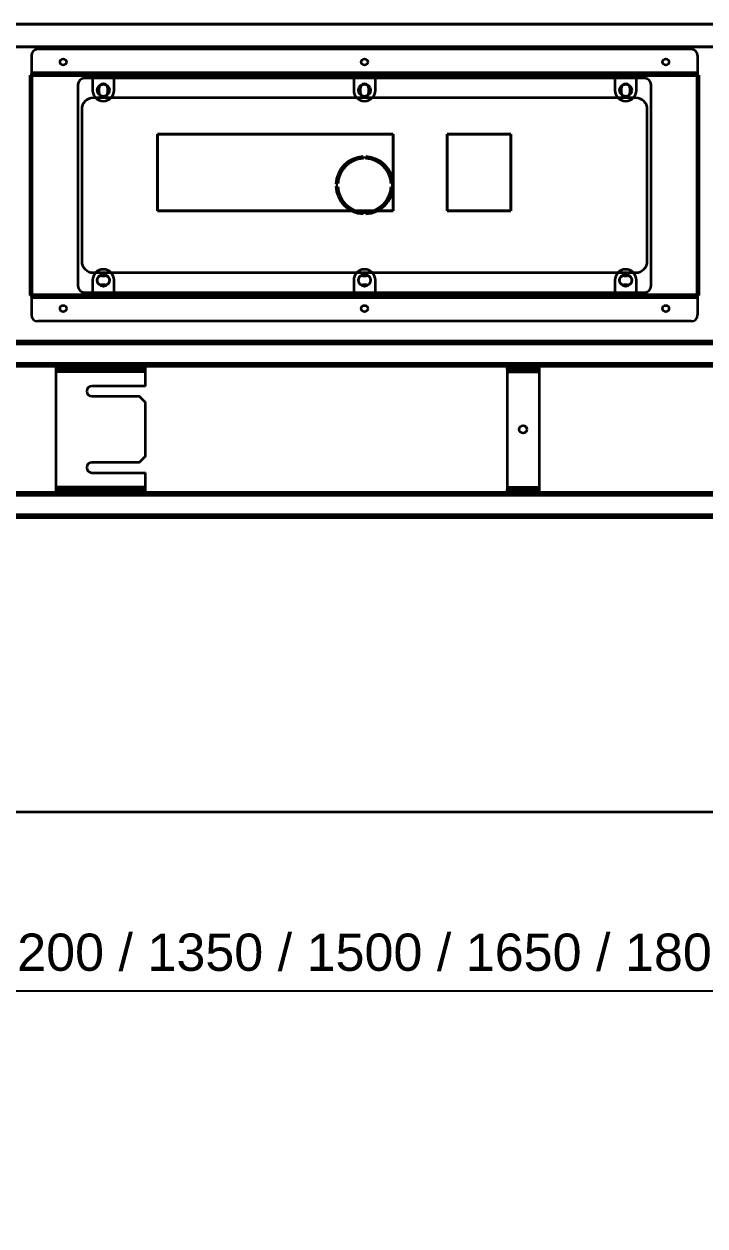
# Model space of a CAD drawing. Header units: millimetres. Extents: x -431 to 3717, y -325 to 2729.
# Drawn here: x 483 to 1017, y -325 to 618 of the extents above; entities that cross this region are included whole.
import ezdxf

# ---------------------------------------------------------------- set-up
doc = ezdxf.new("R2010")
doc.units = ezdxf.units.MM
doc.styles.get("Standard").update_dxf_attribs({"font": 'arial.ttf'})
doc.dimstyles.new('CGJ', dxfattribs={"dimscale": 13, "dimtxt": 2.25, "dimasz": 2.25, "dimexe": 1, "dimexo": 1.25, "dimgap": 1.15, "dimtad": 1, "dimtoh": 1, "dimdec": 1, "dimdsep": 46, "dimtxsty": 'Standard', "dimcen": 0, "dimclrd": 2, "dimclre": 2, "dimclrt": 2, "dimadec": 0, "dimazin": 0, "dimtfac": 1, "dimtdec": 1, "dimtmove": 0, "dimatfit": 0, "dimfxl": 1, "dimtolj": 1, "dimtzin": 0, "dimlwe": -1, "dimarcsym": 2})

# ---------------------------------------------------------------- blocks, each defined once
blk = doc.blocks.new('Drawing View2')
at = {"color": 7, "linetype": 'Continuous', "lineweight": 35}
for p, q in [((1208.6, 280), (-191.4, 280)), ((-191.4, 280), (1208.6, 280)), ((1233.6, 262), (-216.4, 262)), ((1233.6, 262), (-216.4, 262)), ((-191.4, 262), (1208.6, 262)), ((1208.6, 262), (-191.4, 262)), ((247.1, 255.2), (247.1, 241.8)), ((247.1, 255.2), (247.1, 241.8)), ((765.1, 260.2), (252.1, 260.2)), ((765.1, 260.2), (252.1, 260.2)), ((770.1, 255.2), (770.1, 241.8)), ((770.1, 255.2), (770.1, 241.8)), ((246.1, 240), (246.9, 240)), ((246.1, 240), (246.1, 67)), ((246.1, 67), (246.1, 240)), ((246.1, 240), (246.9, 240)), ((246.9, 67), (246.9, 240)), ((246.9, 240), (246.9, 67)), ((247.1, 241.8), (247.1, 241)), ((770.1, 241.8), (247.1, 241.8)), ((247.1, 241.8), (247.1, 240.2)), ((770.1, 241.8), (247.1, 241.8)), ((247.1, 241), (247.1, 240.2)), ((247.1, 240.2), (247.1, 241)), ((770.1, 241), (247.1, 241)), ((247.7, 241), (247.1, 241)), ((247.7, 240.2), (247.1, 240.2)), ((770.1, 240.2), (247.1, 240.2)), ((247.7, 240.2), (247.7, 241)), ((247.7, 239.4), (247.7, 241)), ((769.5, 241), (247.7, 241)), ((247.7, 239.4), (247.7, 240.2)), ((769.5, 240.2), (247.7, 240.2)), ((247.7, 67.6), (247.7, 239.4)), ((769.5, 239.4), (247.7, 239.4)), ((247.7, 67.6), (247.7, 239.4)), ((769.5, 239.4), (247.7, 239.4)), ((728.6, 237.5), (288.6, 237.5)), ((728.6, 237.5), (288.6, 237.5)), ((294.6, 241), (312.6, 241)), ((295.1, 241), (294.6, 241)), ((294.6, 241), (294.6, 240.2)), ((294.6, 241), (294.6, 240.2)), ((294.6, 240.2), (312.6, 240.2)), ((295.1, 240.2), (294.6, 240.2)), ((295.1, 241), (297.6, 241)), ((295.1, 240.2), (295.1, 241)), ((295.1, 241), (295.1, 239.4)), ((295.1, 240.2), (295.1, 239.4)), ((295.1, 240.2), (297.6, 240.2)), ((295.1, 239.4), (297.6, 239.4)), ((297.6, 239.4), (295.1, 239.4)), ((295.1, 239.4), (295.1, 228)), ((295.1, 239.4), (295.1, 228)), ((299.6, 241), (297.6, 241)), ((297.6, 241), (297.6, 240.2)), ((297.6, 239.4), (297.6, 241)), ((299.6, 240.2), (297.6, 240.2)), ((297.6, 239.4), (297.6, 240.2)), ((299.6, 239.4), (297.6, 239.4)), ((299.6, 239.4), (297.6, 239.4)), ((299.6, 241), (302.6, 241)), ((299.6, 241), (299.6, 240.2)), ((299.6, 241), (299.6, 239.4)), ((299.6, 240.2), (299.6, 239.4)), ((299.6, 240.2), (302.6, 240.2)), ((299.6, 239.4), (302.6, 239.4)), ((302.6, 239.4), (299.6, 239.4)), ((304.6, 241), (302.6, 241)), ((302.6, 241), (302.6, 240.2)), ((302.6, 239.4), (302.6, 241)), ((304.6, 240.2), (302.6, 240.2)), ((302.6, 239.4), (302.6, 240.2)), ((304.6, 239.4), (302.6, 239.4)), ((304.6, 239.4), (302.6, 239.4)), ((304.6, 241), (307.6, 241)), ((304.6, 241), (304.6, 240.2)), ((304.6, 241), (304.6, 239.4)), ((304.6, 240.2), (304.6, 239.4)), ((304.6, 240.2), (307.6, 240.2)), ((304.6, 239.4), (307.6, 239.4)), ((307.6, 239.4), (304.6, 239.4)), ((309.6, 241), (307.6, 241)), ((307.6, 241), (307.6, 240.2)), ((307.6, 239.4), (307.6, 241)), ((309.6, 240.2), (307.6, 240.2)), ((307.6, 239.4), (307.6, 240.2)), ((309.6, 239.4), (307.6, 239.4)), ((309.6, 239.4), (307.6, 239.4)), ((309.6, 241), (312.1, 241)), ((309.6, 241), (309.6, 240.2)), ((309.6, 241), (309.6, 239.4)), ((309.6, 240.2), (309.6, 239.4)), ((309.6, 240.2), (312.1, 240.2)), ((309.6, 239.4), (312.1, 239.4)), ((312.1, 239.4), (309.6, 239.4)), ((312.6, 241), (312.1, 241)), ((312.1, 240.2), (312.1, 241)), ((312.1, 239.4), (312.1, 241)), ((312.6, 240.2), (312.1, 240.2)), ((312.1, 239.4), (312.1, 240.2)), ((312.1, 228), (312.1, 239.4)), ((312.1, 228), (312.1, 239.4)), ((312.6, 241), (312.6, 240.2)), ((312.6, 241), (312.6, 240.2)), ((389.63, 240.2), (389.63, 241)), ((389.63, 240.2), (389.63, 241)), ((407.6, 241), (389.63, 241)), ((389.63, 241), (390.63, 241)), ((390.63, 241), (389.63, 241)), ((389.63, 241), (407.6, 241)), ((407.6, 240.2), (389.63, 240.2)), ((389.63, 240.2), (390.63, 240.2)), ((389.63, 240.2), (407.6, 240.2)), ((390.63, 240.2), (389.63, 240.2)), ((390.63, 240.2), (390.63, 241)), ((390.63, 240.2), (390.63, 241)), ((390.63, 241), (407.6, 241)), ((407.6, 241), (390.63, 241)), ((390.63, 240.2), (407.6, 240.2)), ((407.6, 240.2), (390.63, 240.2)), ((407.6, 240.2), (407.6, 241)), ((407.6, 240.2), (407.6, 241)), ((407.6, 240.2), (407.6, 241)), ((407.6, 240.2), (407.6, 241)), ((409.6, 240.2), (409.6, 241)), ((409.6, 240.2), (409.6, 241)), ((409.6, 240.2), (409.6, 241)), ((409.6, 240.2), (409.6, 241)), ((409.6, 241), (427.57, 241)), ((426.57, 241), (409.6, 241)), ((427.57, 241), (409.6, 241)), ((409.6, 241), (426.57, 241)), ((409.6, 240.2), (427.57, 240.2)), ((426.57, 240.2), (409.6, 240.2)), ((427.57, 240.2), (409.6, 240.2)), ((409.6, 240.2), (426.57, 240.2)), ((426.57, 240.2), (426.57, 241)), ((426.57, 240.2), (426.57, 241)), ((427.57, 241), (426.57, 241)), ((426.57, 241), (427.57, 241)), ((427.57, 240.2), (426.57, 240.2)), ((426.57, 240.2), (427.57, 240.2)), ((427.57, 240.2), (427.57, 241)), ((427.57, 240.2), (427.57, 241)), ((499.6, 241), (517.6, 241)), ((500.1, 241), (499.6, 241)), ((499.6, 241), (499.6, 240.2)), ((499.6, 241), (499.6, 240.2)), ((500.1, 240.2), (499.6, 240.2)), ((499.6, 240.2), (517.6, 240.2)), ((500.1, 241), (502.6, 241)), ((500.1, 240.2), (500.1, 241)), ((500.1, 241), (500.1, 239.4)), ((500.1, 240.2), (500.1, 239.4)), ((500.1, 240.2), (502.6, 240.2)), ((500.1, 239.4), (502.6, 239.4)), ((502.6, 239.4), (500.1, 239.4)), ((500.1, 239.4), (500.1, 228)), ((500.1, 239.4), (500.1, 228)), ((504.6, 241), (502.6, 241)), ((502.6, 241), (502.6, 240.2)), ((502.6, 239.4), (502.6, 241)), ((504.6, 240.2), (502.6, 240.2)), ((502.6, 239.4), (502.6, 240.2)), ((504.6, 239.4), (502.6, 239.4)), ((504.6, 239.4), (502.6, 239.4)), ((504.6, 241), (507.6, 241)), ((504.6, 241), (504.6, 240.2)), ((504.6, 241), (504.6, 239.4)), ((504.6, 240.2), (507.6, 240.2)), ((504.6, 240.2), (504.6, 239.4)), ((507.6, 239.4), (504.6, 239.4)), ((504.6, 239.4), (507.6, 239.4)), ((509.6, 241), (507.6, 241)), ((507.6, 241), (507.6, 240.2)), ((507.6, 239.4), (507.6, 241)), ((509.6, 240.2), (507.6, 240.2)), ((507.6, 239.4), (507.6, 240.2)), ((509.6, 239.4), (507.6, 239.4)), ((509.6, 239.4), (507.6, 239.4)), ((509.6, 241), (512.6, 241)), ((509.6, 241), (509.6, 240.2)), ((509.6, 241), (509.6, 239.4)), ((509.6, 240.2), (509.6, 239.4)), ((509.6, 240.2), (512.6, 240.2)), ((509.6, 239.4), (512.6, 239.4)), ((512.6, 239.4), (509.6, 239.4)), ((514.6, 241), (512.6, 241)), ((512.6, 241), (512.6, 240.2)), ((512.6, 239.4), (512.6, 241)), ((514.6, 240.2), (512.6, 240.2)), ((512.6, 239.4), (512.6, 240.2)), ((514.6, 239.4), (512.6, 239.4)), ((514.6, 239.4), (512.6, 239.4)), ((514.6, 241), (517.1, 241)), ((514.6, 241), (514.6, 240.2)), ((514.6, 241), (514.6, 239.4)), ((514.6, 240.2), (514.6, 239.4)), ((514.6, 240.2), (517.1, 240.2)), ((514.6, 239.4), (517.1, 239.4)), ((517.1, 239.4), (514.6, 239.4)), ((517.6, 241), (517.1, 241)), ((517.1, 240.2), (517.1, 241)), ((517.1, 239.4), (517.1, 241)), ((517.6, 240.2), (517.1, 240.2)), ((517.1, 239.4), (517.1, 240.2)), ((517.1, 228), (517.1, 239.4)), ((517.1, 228), (517.1, 239.4)), ((517.6, 241), (517.6, 240.2)), ((517.6, 241), (517.6, 240.2)), ((607.6, 241), (589.63, 241)), ((589.63, 240.2), (589.63, 241)), ((589.63, 241), (590.63, 241)), ((589.63, 240.2), (589.63, 241)), ((589.63, 241), (607.6, 241)), ((590.63, 241), (589.63, 241)), ((590.63, 240.2), (589.63, 240.2)), ((589.63, 240.2), (607.6, 240.2)), ((607.6, 240.2), (589.63, 240.2)), ((589.63, 240.2), (590.63, 240.2)), ((590.63, 240.2), (590.63, 241)), ((590.63, 241), (607.6, 241)), ((590.63, 240.2), (590.63, 241)), ((607.6, 241), (590.63, 241)), ((607.6, 240.2), (590.63, 240.2)), ((590.63, 240.2), (607.6, 240.2)), ((607.6, 240.2), (607.6, 241)), ((607.6, 240.2), (607.6, 241)), ((607.6, 240.2), (607.6, 241)), ((607.6, 240.2), (607.6, 241)), ((609.6, 240.2), (609.6, 241)), ((609.6, 241), (627.57, 241)), ((609.6, 240.2), (609.6, 241)), ((626.57, 241), (609.6, 241)), ((627.57, 241), (609.6, 241)), ((609.6, 240.2), (609.6, 241)), ((609.6, 241), (626.57, 241)), ((609.6, 240.2), (609.6, 241)), ((627.57, 240.2), (609.6, 240.2)), ((609.6, 240.2), (626.57, 240.2)), ((609.6, 240.2), (627.57, 240.2)), ((626.57, 240.2), (609.6, 240.2)), ((626.57, 240.2), (626.57, 241)), ((627.57, 241), (626.57, 241)), ((626.57, 240.2), (626.57, 241)), ((626.57, 241), (627.57, 241)), ((626.57, 240.2), (627.57, 240.2)), ((627.57, 240.2), (626.57, 240.2)), ((627.57, 240.2), (627.57, 241)), ((627.57, 240.2), (627.57, 241)), ((704.6, 241), (722.6, 241)), ((705.1, 241), (704.6, 241)), ((704.6, 241), (704.6, 240.2)), ((704.6, 241), (704.6, 240.2)), ((704.6, 240.2), (722.6, 240.2)), ((705.1, 240.2), (704.6, 240.2)), ((705.1, 241), (707.6, 241)), ((705.1, 240.2), (705.1, 241)), ((705.1, 241), (705.1, 239.4)), ((705.1, 240.2), (705.1, 239.4)), ((705.1, 240.2), (707.6, 240.2)), ((705.1, 239.4), (707.6, 239.4)), ((705.1, 239.4), (705.1, 228)), ((705.1, 239.4), (705.1, 228)), ((707.6, 239.4), (705.1, 239.4)), ((709.6, 241), (707.6, 241)), ((707.6, 241), (707.6, 240.2)), ((707.6, 239.4), (707.6, 241)), ((709.6, 240.2), (707.6, 240.2)), ((707.6, 239.4), (707.6, 240.2)), ((709.6, 239.4), (707.6, 239.4)), ((709.6, 239.4), (707.6, 239.4)), ((709.6, 241), (712.6, 241)), ((709.6, 241), (709.6, 240.2)), ((709.6, 241), (709.6, 239.4)), ((709.6, 240.2), (709.6, 239.4)), ((709.6, 240.2), (712.6, 240.2)), ((709.6, 239.4), (712.6, 239.4)), ((712.6, 239.4), (709.6, 239.4)), ((714.6, 241), (712.6, 241)), ((712.6, 241), (712.6, 240.2)), ((712.6, 239.4), (712.6, 241)), ((714.6, 240.2), (712.6, 240.2)), ((712.6, 239.4), (712.6, 240.2)), ((714.6, 239.4), (712.6, 239.4)), ((714.6, 239.4), (712.6, 239.4)), ((714.6, 241), (717.6, 241)), ((714.6, 241), (714.6, 240.2)), ((714.6, 241), (714.6, 239.4)), ((714.6, 240.2), (714.6, 239.4)), ((714.6, 240.2), (717.6, 240.2)), ((714.6, 239.4), (717.6, 239.4)), ((717.6, 239.4), (714.6, 239.4)), ((717.6, 239.4), (717.6, 241)), ((719.6, 241), (717.6, 241)), ((717.6, 241), (717.6, 240.2)), ((719.6, 240.2), (717.6, 240.2)), ((717.6, 239.4), (717.6, 240.2)), ((719.6, 239.4), (717.6, 239.4)), ((719.6, 239.4), (717.6, 239.4)), ((719.6, 241), (722.1, 241)), ((719.6, 241), (719.6, 240.2)), ((719.6, 241), (719.6, 239.4)), ((719.6, 240.2), (719.6, 239.4)), ((719.6, 240.2), (722.1, 240.2)), ((719.6, 239.4), (722.1, 239.4)), ((722.1, 239.4), (719.6, 239.4)), ((722.6, 241), (722.1, 241)), ((722.1, 240.2), (722.1, 241)), ((722.1, 239.4), (722.1, 241)), ((722.6, 240.2), (722.1, 240.2)), ((722.1, 239.4), (722.1, 240.2)), ((722.1, 228), (722.1, 239.4)), ((722.1, 228), (722.1, 239.4)), ((722.6, 241), (722.6, 240.2)), ((722.6, 241), (722.6, 240.2)), ((769.5, 241), (769.5, 240.2)), ((769.5, 241), (769.5, 239.4)), ((770.1, 241), (769.5, 241)), ((769.5, 240.2), (769.5, 239.4)), ((770.1, 240.2), (769.5, 240.2)), ((769.5, 239.4), (769.5, 67.6)), ((769.5, 239.4), (769.5, 67.6)), ((770.1, 241.8), (770.1, 240.2)), ((770.1, 241.8), (770.1, 241)), ((770.1, 241), (770.1, 240.2)), ((770.1, 240.2), (770.1, 241)), ((770.3, 240), (770.3, 67)), ((770.3, 67), (770.3, 240)), ((771.1, 240), (770.3, 240)), ((771.1, 240), (770.3, 240)), ((771.1, 240), (771.1, 67)), ((771.1, 67), (771.1, 240)), ((283.6, 232.5), (283.6, 74.5)), ((283.6, 232.5), (283.6, 74.5)), ((300.1, 226.5), (300.1, 229.5)), ((300.1, 229.5), (300.1, 226.5)), ((307.1, 229.5), (307.1, 226.5)), ((307.1, 226.5), (307.1, 229.5)), ((505.1, 226.5), (505.1, 229.5)), ((505.1, 229.5), (505.1, 226.5)), ((512.1, 229.5), (512.1, 226.5)), ((512.1, 226.5), (512.1, 229.5)), ((710.1, 226.5), (710.1, 229.5)), ((710.1, 229.5), (710.1, 226.5)), ((717.1, 229.5), (717.1, 226.5)), ((717.1, 226.5), (717.1, 229.5)), ((733.6, 74.5), (733.6, 232.5)), ((733.6, 74.5), (733.6, 232.5)), ((721.6, 222), (295.6, 222)), ((721.6, 222), (295.6, 222)), ((286.6, 213), (286.6, 94)), ((286.6, 213), (286.6, 94)), ((730.6, 94), (730.6, 213)), ((730.6, 94), (730.6, 213)), ((346.06, 193.5), (531.06, 193.5)), ((531.06, 193.5), (346.06, 193.5)), ((346.06, 133.5), (346.06, 193.5)), ((346.06, 193.5), (346.06, 133.5)), ((531.06, 193.5), (531.06, 133.5)), ((531.06, 133.5), (531.06, 193.5)), ((573.56, 193.5), (623.56, 193.5)), ((623.56, 193.5), (573.56, 193.5)), ((573.56, 133.5), (573.56, 193.5)), ((573.56, 193.5), (573.56, 133.5)), ((623.56, 193.5), (623.56, 133.5)), ((623.56, 133.5), (623.56, 193.5)), ((246.1, 154.5), (246.1, 178.48)), ((246.1, 178.48), (246.1, 176.98)), ((246.1, 178.48), (246.1, 154.5)), ((246.1, 176.98), (246.1, 178.48)), ((246.1, 178.48), (246.9, 178.48)), ((246.1, 178.48), (246.9, 178.48)), ((246.1, 176.98), (246.1, 154.5)), ((246.1, 154.5), (246.1, 176.98)), ((246.1, 176.98), (246.9, 176.98)), ((246.1, 176.98), (246.9, 176.98)), ((246.9, 176.98), (246.9, 178.48)), ((246.9, 178.48), (246.9, 154.5)), ((246.9, 154.5), (246.9, 178.48)), ((246.9, 178.48), (246.9, 176.98)), ((246.9, 154.5), (246.9, 176.98)), ((246.9, 176.98), (246.9, 154.5)), ((507.6, 175.98), (507.6, 174.48)), ((507.6, 174.48), (507.6, 175.98)), ((509.6, 174.48), (509.6, 175.98)), ((509.6, 175.98), (509.6, 174.48)), ((770.3, 154.5), (770.3, 178.48)), ((770.3, 178.48), (770.3, 176.98)), ((770.3, 176.98), (770.3, 178.48)), ((770.3, 178.48), (770.3, 154.5)), ((770.3, 178.48), (771.1, 178.48)), ((770.3, 178.48), (771.1, 178.48)), ((770.3, 176.98), (770.3, 154.5)), ((770.3, 154.5), (770.3, 176.98)), ((770.3, 176.98), (771.1, 176.98)), ((770.3, 176.98), (771.1, 176.98)), ((771.1, 178.48), (771.1, 154.5)), ((771.1, 178.48), (771.1, 176.98)), ((771.1, 154.5), (771.1, 178.48)), ((771.1, 176.98), (771.1, 178.48)), ((771.1, 176.98), (771.1, 154.5)), ((771.1, 154.5), (771.1, 176.98)), ((246.1, 154.5), (246.9, 154.5)), ((246.1, 154.5), (246.9, 154.5)), ((246.1, 154.5), (246.9, 154.5)), ((246.1, 154.5), (246.9, 154.5)), ((246.1, 152.5), (246.1, 128.52)), ((246.1, 130.02), (246.1, 152.5)), ((246.1, 128.52), (246.1, 152.5)), ((246.1, 152.5), (246.1, 130.02)), ((246.1, 152.5), (246.9, 152.5)), ((246.1, 152.5), (246.9, 152.5)), ((246.1, 152.5), (246.9, 152.5)), ((246.1, 152.5), (246.9, 152.5)), ((246.9, 128.52), (246.9, 152.5)), ((246.9, 152.5), (246.9, 130.02)), ((246.9, 152.5), (246.9, 128.52)), ((246.9, 130.02), (246.9, 152.5)), ((487.62, 154.5), (486.12, 154.5)), ((486.12, 154.5), (487.62, 154.5)), ((486.12, 152.5), (487.62, 152.5)), ((487.62, 152.5), (486.12, 152.5)), ((531.08, 154.5), (529.58, 154.5)), ((529.58, 154.5), (531.08, 154.5)), ((529.58, 152.5), (531.08, 152.5)), ((531.08, 152.5), (529.58, 152.5)), ((770.3, 154.5), (771.1, 154.5)), ((770.3, 154.5), (771.1, 154.5)), ((770.3, 154.5), (771.1, 154.5)), ((770.3, 154.5), (771.1, 154.5)), ((770.3, 152.5), (770.3, 128.52)), ((770.3, 130.02), (770.3, 152.5)), ((770.3, 128.52), (770.3, 152.5)), ((770.3, 152.5), (770.3, 130.02)), ((770.3, 152.5), (771.1, 152.5)), ((770.3, 152.5), (771.1, 152.5)), ((770.3, 152.5), (771.1, 152.5)), ((770.3, 152.5), (771.1, 152.5)), ((771.1, 152.5), (771.1, 130.02)), ((771.1, 130.02), (771.1, 152.5)), ((771.1, 152.5), (771.1, 128.52)), ((771.1, 128.52), (771.1, 152.5)), ((531.06, 133.5), (346.06, 133.5)), ((346.06, 133.5), (531.06, 133.5)), ((507.6, 132.52), (507.6, 131.02)), ((507.6, 131.02), (507.6, 132.52)), ((509.6, 131.02), (509.6, 132.52)), ((509.6, 132.52), (509.6, 131.02)), ((623.56, 133.5), (573.56, 133.5)), ((573.56, 133.5), (623.56, 133.5)), ((246.1, 128.52), (246.1, 130.02)), ((246.1, 130.02), (246.1, 128.52)), ((246.1, 130.02), (246.9, 130.02)), ((246.1, 130.02), (246.9, 130.02)), ((246.1, 128.52), (246.9, 128.52)), ((246.1, 128.52), (246.9, 128.52)), ((246.9, 130.02), (246.9, 128.52)), ((246.9, 128.52), (246.9, 130.02)), ((770.3, 128.52), (770.3, 130.02)), ((770.3, 130.02), (770.3, 128.52)), ((770.3, 130.02), (771.1, 130.02)), ((770.3, 130.02), (771.1, 130.02)), ((770.3, 128.52), (771.1, 128.52)), ((770.3, 128.52), (771.1, 128.52)), ((771.1, 130.02), (771.1, 128.52)), ((771.1, 128.52), (771.1, 130.02)), ((295.6, 85), (721.6, 85)), ((295.6, 85), (721.6, 85)), ((295.1, 79), (295.1, 67.6)), ((295.1, 79), (295.1, 67.6)), ((302.1, 82.5), (305.1, 82.5)), ((305.1, 82.5), (302.1, 82.5)), ((305.1, 75.5), (302.1, 75.5)), ((302.1, 75.5), (305.1, 75.5)), ((312.1, 67.6), (312.1, 79)), ((312.1, 67.6), (312.1, 79)), ((500.1, 79), (500.1, 67.6)), ((500.1, 79), (500.1, 67.6)), ((507.1, 82.5), (510.1, 82.5)), ((510.1, 82.5), (507.1, 82.5)), ((510.1, 75.5), (507.1, 75.5)), ((507.1, 75.5), (510.1, 75.5)), ((517.1, 67.6), (517.1, 79)), ((517.1, 67.6), (517.1, 79)), ((705.1, 79), (705.1, 67.6)), ((705.1, 79), (705.1, 67.6)), ((712.1, 82.5), (715.1, 82.5)), ((715.1, 82.5), (712.1, 82.5)), ((715.1, 75.5), (712.1, 75.5)), ((712.1, 75.5), (715.1, 75.5)), ((722.1, 67.6), (722.1, 79)), ((722.1, 67.6), (722.1, 79)), ((246.1, 67), (246.9, 67)), ((246.1, 67), (246.9, 67)), ((247.1, 66), (247.1, 66.8)), ((247.1, 66.8), (247.1, 66)), ((247.7, 66.8), (247.1, 66.8)), ((247.1, 66.8), (247.1, 65.2)), ((770.1, 66.8), (247.1, 66.8)), ((247.7, 66), (247.7, 67.6)), ((769.5, 67.6), (247.7, 67.6)), ((247.7, 66.8), (247.7, 67.6)), ((769.5, 67.6), (247.7, 67.6)), ((247.7, 66), (247.7, 66.8)), ((769.5, 66.8), (247.7, 66.8)), ((288.6, 69.5), (728.6, 69.5)), ((288.6, 69.5), (728.6, 69.5)), ((312.6, 66.8), (294.6, 66.8)), ((294.6, 66.8), (295.1, 66.8)), ((294.6, 66.8), (294.6, 66)), ((294.6, 66.8), (294.6, 66)), ((295.1, 67.6), (295.1, 66)), ((295.1, 67.6), (297.6, 67.6)), ((295.1, 67.6), (295.1, 66.8)), ((297.6, 67.6), (295.1, 67.6)), ((295.1, 66.8), (295.1, 66)), ((297.6, 66.8), (295.1, 66.8)), ((297.6, 66), (297.6, 67.6)), ((297.6, 66.8), (297.6, 67.6)), ((297.6, 67.6), (299.6, 67.6)), ((299.6, 67.6), (297.6, 67.6)), ((297.6, 66.8), (297.6, 66)), ((299.6, 66.8), (297.6, 66.8)), ((302.6, 67.6), (299.6, 67.6)), ((299.6, 67.6), (299.6, 66)), ((299.6, 67.6), (302.6, 67.6)), ((299.6, 67.6), (299.6, 66.8)), ((302.6, 66.8), (299.6, 66.8)), ((299.6, 66.8), (299.6, 66)), ((302.6, 66.8), (302.6, 67.6)), ((302.6, 66), (302.6, 67.6)), ((302.6, 67.6), (304.6, 67.6)), ((304.6, 67.6), (302.6, 67.6)), ((302.6, 66.8), (302.6, 66)), ((304.6, 66.8), (302.6, 66.8)), ((304.6, 67.6), (304.6, 66.8)), ((304.6, 67.6), (307.6, 67.6)), ((307.6, 67.6), (304.6, 67.6)), ((304.6, 67.6), (304.6, 66)), ((304.6, 66.8), (304.6, 66)), ((307.6, 66.8), (304.6, 66.8)), ((307.6, 66.8), (307.6, 67.6)), ((307.6, 66), (307.6, 67.6)), ((307.6, 67.6), (309.6, 67.6)), ((309.6, 67.6), (307.6, 67.6)), ((307.6, 66.8), (307.6, 66)), ((309.6, 66.8), (307.6, 66.8)), ((309.6, 67.6), (312.1, 67.6)), ((312.1, 67.6), (309.6, 67.6)), ((309.6, 67.6), (309.6, 66)), ((309.6, 67.6), (309.6, 66.8)), ((312.1, 66.8), (309.6, 66.8)), ((309.6, 66.8), (309.6, 66)), ((312.1, 66.8), (312.1, 67.6)), ((312.1, 66), (312.1, 67.6)), ((312.1, 66.8), (312.6, 66.8)), ((312.1, 66.8), (312.1, 66)), ((312.6, 66.8), (312.6, 66)), ((312.6, 66.8), (312.6, 66)), ((499.6, 66.8), (499.6, 66)), ((517.6, 66.8), (499.6, 66.8)), ((499.6, 66.8), (500.1, 66.8)), ((499.6, 66.8), (499.6, 66)), ((500.1, 67.6), (500.1, 66.8)), ((500.1, 67.6), (500.1, 66)), ((500.1, 67.6), (502.6, 67.6)), ((502.6, 67.6), (500.1, 67.6)), ((500.1, 66.8), (500.1, 66)), ((502.6, 66.8), (500.1, 66.8)), ((502.6, 66.8), (502.6, 67.6)), ((502.6, 66), (502.6, 67.6)), ((502.6, 67.6), (504.6, 67.6)), ((504.6, 67.6), (502.6, 67.6)), ((502.6, 66.8), (502.6, 66)), ((504.6, 66.8), (502.6, 66.8)), ((504.6, 67.6), (504.6, 66.8)), ((507.6, 67.6), (504.6, 67.6)), ((504.6, 67.6), (504.6, 66)), ((504.6, 67.6), (507.6, 67.6)), ((504.6, 66.8), (504.6, 66)), ((507.6, 66.8), (504.6, 66.8)), ((507.6, 66.8), (507.6, 67.6)), ((507.6, 66), (507.6, 67.6)), ((507.6, 67.6), (509.6, 67.6)), ((509.6, 67.6), (507.6, 67.6)), ((507.6, 66.8), (507.6, 66)), ((509.6, 66.8), (507.6, 66.8)), ((512.6, 67.6), (509.6, 67.6)), ((509.6, 67.6), (509.6, 66)), ((509.6, 67.6), (512.6, 67.6)), ((509.6, 67.6), (509.6, 66.8)), ((512.6, 66.8), (509.6, 66.8)), ((509.6, 66.8), (509.6, 66)), ((512.6, 66.8), (512.6, 67.6)), ((512.6, 66), (512.6, 67.6)), ((512.6, 67.6), (514.6, 67.6)), ((514.6, 67.6), (512.6, 67.6)), ((512.6, 66.8), (512.6, 66)), ((514.6, 66.8), (512.6, 66.8)), ((514.6, 67.6), (514.6, 66.8)), ((514.6, 67.6), (517.1, 67.6)), ((517.1, 67.6), (514.6, 67.6)), ((514.6, 67.6), (514.6, 66)), ((514.6, 66.8), (514.6, 66)), ((517.1, 66.8), (514.6, 66.8)), ((517.1, 66.8), (517.1, 67.6)), ((517.1, 66), (517.1, 67.6)), ((517.1, 66.8), (517.6, 66.8)), ((517.1, 66.8), (517.1, 66)), ((517.6, 66.8), (517.6, 66)), ((517.6, 66.8), (517.6, 66)), ((704.6, 66.8), (704.6, 66)), ((722.6, 66.8), (704.6, 66.8)), ((704.6, 66.8), (705.1, 66.8)), ((704.6, 66.8), (704.6, 66)), ((705.1, 67.6), (705.1, 66.8)), ((705.1, 67.6), (705.1, 66)), ((707.6, 67.6), (705.1, 67.6)), ((705.1, 67.6), (707.6, 67.6)), ((705.1, 66.8), (705.1, 66)), ((707.6, 66.8), (705.1, 66.8)), ((707.6, 66), (707.6, 67.6)), ((707.6, 67.6), (709.6, 67.6)), ((709.6, 67.6), (707.6, 67.6)), ((707.6, 66.8), (707.6, 67.6)), ((707.6, 66.8), (707.6, 66)), ((709.6, 66.8), (707.6, 66.8)), ((709.6, 67.6), (709.6, 66.8)), ((712.6, 67.6), (709.6, 67.6)), ((709.6, 67.6), (709.6, 66)), ((709.6, 67.6), (712.6, 67.6)), ((709.6, 66.8), (709.6, 66)), ((712.6, 66.8), (709.6, 66.8)), ((712.6, 66.8), (712.6, 67.6)), ((712.6, 66), (712.6, 67.6)), ((712.6, 67.6), (714.6, 67.6)), ((714.6, 67.6), (712.6, 67.6)), ((712.6, 66.8), (712.6, 66)), ((714.6, 66.8), (712.6, 66.8)), ((714.6, 67.6), (714.6, 66.8)), ((717.6, 67.6), (714.6, 67.6)), ((714.6, 67.6), (714.6, 66)), ((714.6, 67.6), (717.6, 67.6)), ((714.6, 66.8), (714.6, 66)), ((717.6, 66.8), (714.6, 66.8)), ((717.6, 66.8), (717.6, 67.6)), ((717.6, 66), (717.6, 67.6)), ((717.6, 67.6), (719.6, 67.6)), ((719.6, 67.6), (717.6, 67.6)), ((717.6, 66.8), (717.6, 66)), ((719.6, 66.8), (717.6, 66.8)), ((719.6, 67.6), (719.6, 66.8)), ((722.1, 67.6), (719.6, 67.6)), ((719.6, 67.6), (719.6, 66)), ((719.6, 67.6), (722.1, 67.6)), ((719.6, 66.8), (719.6, 66)), ((722.1, 66.8), (719.6, 66.8)), ((722.1, 66.8), (722.1, 67.6)), ((722.1, 66), (722.1, 67.6)), ((722.1, 66.8), (722.6, 66.8)), ((722.1, 66.8), (722.1, 66)), ((722.6, 66.8), (722.6, 66)), ((722.6, 66.8), (722.6, 66)), ((769.5, 67.6), (769.5, 66)), ((769.5, 67.6), (769.5, 66.8)), ((769.5, 66.8), (769.5, 66)), ((770.1, 66.8), (769.5, 66.8)), ((770.1, 66), (770.1, 66.8)), ((770.1, 66.8), (770.1, 66)), ((770.1, 66.8), (770.1, 65.2)), ((771.1, 67), (770.3, 67)), ((771.1, 67), (770.3, 67)), ((247.7, 66), (247.1, 66)), ((247.1, 66), (247.1, 65.2)), ((770.1, 66), (247.1, 66)), ((770.1, 65.2), (247.1, 65.2)), ((247.1, 65.2), (247.1, 51.8)), ((770.1, 65.2), (247.1, 65.2)), ((247.1, 65.2), (247.1, 51.8)), ((769.5, 66), (247.7, 66)), ((294.6, 66), (295.1, 66)), ((312.6, 66), (294.6, 66)), ((297.6, 66), (295.1, 66)), ((297.6, 66), (299.6, 66)), ((302.6, 66), (299.6, 66)), ((302.6, 66), (304.6, 66)), ((307.6, 66), (304.6, 66)), ((307.6, 66), (309.6, 66)), ((312.1, 66), (309.6, 66)), ((312.1, 66), (312.6, 66)), ((499.6, 66), (500.1, 66)), ((517.6, 66), (499.6, 66)), ((502.6, 66), (500.1, 66)), ((502.6, 66), (504.6, 66)), ((507.6, 66), (504.6, 66)), ((507.6, 66), (509.6, 66)), ((512.6, 66), (509.6, 66)), ((512.6, 66), (514.6, 66)), ((517.1, 66), (514.6, 66)), ((517.1, 66), (517.6, 66)), ((704.6, 66), (705.1, 66)), ((722.6, 66), (704.6, 66)), ((707.6, 66), (705.1, 66)), ((707.6, 66), (709.6, 66)), ((712.6, 66), (709.6, 66)), ((712.6, 66), (714.6, 66)), ((717.6, 66), (714.6, 66)), ((717.6, 66), (719.6, 66)), ((722.1, 66), (719.6, 66)), ((722.1, 66), (722.6, 66)), ((770.1, 66), (769.5, 66)), ((770.1, 66), (770.1, 65.2)), ((770.1, 65.2), (770.1, 51.8)), ((770.1, 65.2), (770.1, 51.8)), ((765.1, 46.8), (252.1, 46.8)), ((765.1, 46.8), (252.1, 46.8)), ((1180.6, 31.25), (-163.4, 31.25)), ((1180.6, 29.75), (-163.4, 29.75)), ((1180.6, 28.75), (-163.4, 28.75)), ((1180.6, 28.75), (-163.4, 28.75)), ((1145.6, 31.25), (-128.4, 31.25)), ((1145.6, 29.75), (-128.4, 29.75)), ((1145.6, 28.75), (-128.4, 28.75)), ((1145.6, 28.75), (-128.4, 28.75)), ((1180.6, 13.75), (-163.4, 13.75)), ((1180.6, 13.75), (-163.4, 13.75)), ((1180.6, 12.75), (-163.4, 12.75)), ((1180.6, 11.25), (-163.4, 11.25)), ((1145.6, 13.75), (-128.4, 13.75)), ((1145.6, 13.75), (-128.4, 13.75)), ((1145.6, 12.75), (-128.4, 12.75)), ((1145.6, 11.25), (-128.4, 11.25)), ((266.6, 11.25), (266.6, 9.25)), ((336.6, 11.25), (266.6, 11.25)), ((336.6, 11.25), (266.6, 11.25)), ((266.6, 9.25), (266.6, 11.25)), ((266.6, 7.25), (266.6, 11.25)), ((336.6, 7.25), (336.6, 11.25)), ((336.6, 9.25), (336.6, 11.25)), ((336.6, 9.25), (336.6, 11.25)), ((620.6, 11.25), (620.6, 7.25)), ((620.6, 11.25), (645.6, 11.25)), ((620.6, 9.25), (620.6, 11.25)), ((620.6, 11.25), (645.6, 11.25)), ((620.6, 9.25), (620.6, 11.25)), ((645.6, 11.25), (645.6, 7.25)), ((645.6, 11.25), (645.6, 9.25)), ((645.6, 9.25), (645.6, 11.25)), ((336.6, 9.25), (266.6, 9.25)), ((336.6, 9.25), (266.6, 9.25)), ((266.6, 7.25), (266.6, 9.25)), ((336.6, 7.25), (266.6, 7.25)), ((266.6, -83.25), (266.6, 7.25)), ((266.6, -83.25), (266.6, 7.25)), ((336.6, 7.25), (266.6, 7.25)), ((336.6, 7.25), (336.6, 9.25)), ((336.6, -4), (336.6, 7.25)), ((336.6, -4), (336.6, 7.25)), ((620.6, 9.25), (620.6, 7.25)), ((620.6, 9.25), (645.6, 9.25)), ((620.6, 9.25), (645.6, 9.25)), ((620.6, 7.25), (620.6, -83.25)), ((620.6, 7.25), (620.6, -83.25)), ((620.6, 7.25), (645.6, 7.25)), ((620.6, 7.25), (645.6, 7.25)), ((645.6, 9.25), (645.6, 7.25)), ((645.6, 7.25), (645.6, -83.25)), ((645.6, 7.25), (645.6, -83.25)), ((336.6, -4), (294.6, -4)), ((336.6, -4), (294.6, -4)), ((294.6, -12), (331.6, -12)), ((294.6, -12), (331.6, -12)), ((336.6, -17), (331.6, -12)), ((331.6, -12), (336.6, -17)), ((336.6, -59), (336.6, -17)), ((336.6, -59), (336.6, -17)), ((331.6, -64), (294.6, -64)), ((331.6, -64), (294.6, -64)), ((336.6, -59), (331.6, -64)), ((331.6, -64), (336.6, -59)), ((294.6, -72), (336.6, -72)), ((294.6, -72), (336.6, -72)), ((336.6, -83.25), (336.6, -72)), ((336.6, -83.25), (336.6, -72)), ((266.6, -85.25), (266.6, -83.25)), ((336.6, -83.25), (266.6, -83.25)), ((336.6, -83.25), (266.6, -83.25)), ((266.6, -87.25), (266.6, -83.25)), ((336.6, -87.25), (336.6, -83.25)), ((336.6, -85.25), (336.6, -83.25)), ((620.6, -83.25), (620.6, -87.25)), ((620.6, -83.25), (645.6, -83.25)), ((620.6, -83.25), (645.6, -83.25)), ((620.6, -83.25), (620.6, -85.25)), ((645.6, -83.25), (645.6, -85.25)), ((645.6, -83.25), (645.6, -87.25)), ((-163.4, -87.25), (1180.6, -87.25)), ((-163.4, -88.75), (1180.6, -88.75)), ((-163.4, -89.75), (1180.6, -89.75)), ((-163.4, -89.75), (1180.6, -89.75)), ((-128.4, -87.25), (1145.6, -87.25)), ((-128.4, -88.75), (1145.6, -88.75)), ((-128.4, -89.75), (1145.6, -89.75)), ((-128.4, -89.75), (1145.6, -89.75)), ((336.6, -85.25), (266.6, -85.25)), ((336.6, -85.25), (266.6, -85.25)), ((266.6, -85.25), (266.6, -87.25)), ((266.6, -87.25), (266.6, -85.25)), ((336.6, -87.25), (266.6, -87.25)), ((336.6, -87.25), (266.6, -87.25)), ((336.6, -87.25), (336.6, -85.25)), ((336.6, -87.25), (336.6, -85.25)), ((620.6, -87.25), (620.6, -85.25)), ((620.6, -85.25), (645.6, -85.25)), ((620.6, -87.25), (620.6, -85.25)), ((620.6, -85.25), (645.6, -85.25)), ((620.6, -87.25), (645.6, -87.25)), ((620.6, -87.25), (645.6, -87.25)), ((645.6, -85.25), (645.6, -87.25)), ((645.6, -87.25), (645.6, -85.25)), ((-163.4, -104.75), (1180.6, -104.75)), ((-163.4, -104.75), (1180.6, -104.75)), ((-163.4, -105.75), (1180.6, -105.75)), ((-163.4, -107.25), (1180.6, -107.25)), ((-128.4, -104.75), (1145.6, -104.75)), ((-128.4, -104.75), (1145.6, -104.75)), ((-128.4, -105.75), (1145.6, -105.75)), ((-128.4, -107.25), (1145.6, -107.25)), ((-216.4, -338), (1233.6, -338)), ((-216.4, -338), (1233.6, -338))]:
    blk.add_line(p, q, dxfattribs=at)
for centre, radius in [((272.1, 250.2), 2.5), ((272.1, 250.2), 2.5), ((508.6, 250.2), 2.5), ((508.6, 250.2), 2.5), ((745.1, 250.2), 2.5), ((745.1, 250.2), 2.5), ((303.6, 228), 4.8), ((303.6, 228), 4.8), ((508.6, 228), 4.8), ((508.6, 228), 4.8), ((713.6, 228), 4.8), ((713.6, 228), 4.8), ((303.6, 79), 4.8), ((303.6, 79), 4.8), ((508.6, 79), 4.8), ((508.6, 79), 4.8), ((713.6, 79), 4.8), ((713.6, 79), 4.8), ((272.1, 56.8), 2.5), ((272.1, 56.8), 2.5), ((508.6, 56.8), 2.5), ((508.6, 56.8), 2.5), ((745.1, 56.8), 2.5), ((745.1, 56.8), 2.5), ((633.1, -38), 3), ((633.1, -38), 3)]:
    blk.add_circle(centre, radius, dxfattribs=at)
for centre, radius, start, end in [((252.1, 255.2), 5, 90, 180), ((252.1, 255.2), 5, 90, 180), ((765.1, 255.2), 5, 0, 90), ((765.1, 255.2), 5, 0, 90), ((288.6, 232.5), 5, 90, 180), ((288.6, 232.5), 5, 90, 180), ((728.6, 232.5), 5, 0, 90), ((728.6, 232.5), 5, 0, 90), ((303.6, 228), 8.5, 180, 0), ((303.6, 228), 8.5, 180, 0), ((303.6, 229.5), 3.5, 0, 180), ((303.6, 229.5), 3.5, 0, 180), ((303.6, 226.5), 3.5, 180, 0), ((303.6, 226.5), 3.5, 180, 0), ((508.6, 228), 8.5, 180, 0), ((508.6, 228), 8.5, 180, 0), ((508.6, 229.5), 3.5, 0, 180), ((508.6, 229.5), 3.5, 0, 180), ((508.6, 226.5), 3.5, 180, 0), ((508.6, 226.5), 3.5, 180, 0), ((713.6, 228), 8.5, 180, 0), ((713.6, 228), 8.5, 180, 0), ((713.6, 229.5), 3.5, 0, 180), ((713.6, 229.5), 3.5, 0, 180), ((713.6, 226.5), 3.5, 180, 0), ((713.6, 226.5), 3.5, 180, 0), ((295.6, 213), 9, 90, 180), ((295.6, 213), 9, 90, 180), ((721.6, 213), 9, 0, 90), ((721.6, 213), 9, 0, 90), ((508.6, 153.5), 22.5, 92.54732, 177.45268), ((508.6, 153.5), 22.5, 92.54732, 177.45268), ((508.6, 153.5), 21, 92.7294, 177.2706), ((508.6, 153.5), 21, 92.7294, 177.2706), ((508.6, 153.5), 22.5, 2.54732, 87.45268), ((508.6, 153.5), 22.5, 2.54732, 87.45268), ((508.6, 153.5), 21, 2.7294, 87.2706), ((508.6, 153.5), 21, 2.7294, 87.2706), ((508.6, 153.5), 22.5, 182.54732, 267.45268), ((508.6, 153.5), 22.5, 182.54732, 267.45268), ((508.6, 153.5), 21, 182.7294, 267.2706), ((508.6, 153.5), 21, 182.7294, 267.2706), ((508.6, 153.5), 22.5, 272.54732, 357.45268), ((508.6, 153.5), 22.5, 272.54732, 357.45268), ((508.6, 153.5), 21, 272.7294, 357.2706), ((508.6, 153.5), 21, 272.7294, 357.2706), ((295.6, 94), 9, 180, 270), ((295.6, 94), 9, 180, 270), ((303.6, 79), 8.5, 0, 180), ((303.6, 79), 8.5, 0, 180), ((508.6, 79), 8.5, 0, 180), ((508.6, 79), 8.5, 0, 180), ((713.6, 79), 8.5, 0, 180), ((713.6, 79), 8.5, 0, 180), ((721.6, 94), 9, 270, 0), ((721.6, 94), 9, 270, 0), ((302.1, 79), 3.5, 90, 270), ((302.1, 79), 3.5, 90, 270), ((305.1, 79), 3.5, 270, 90), ((305.1, 79), 3.5, 270, 90), ((507.1, 79), 3.5, 90, 270), ((507.1, 79), 3.5, 90, 270), ((510.1, 79), 3.5, 270, 90), ((510.1, 79), 3.5, 270, 90), ((712.1, 79), 3.5, 90, 270), ((712.1, 79), 3.5, 90, 270), ((715.1, 79), 3.5, 270, 90), ((715.1, 79), 3.5, 270, 90), ((288.6, 74.5), 5, 180, 270), ((288.6, 74.5), 5, 180, 270), ((728.6, 74.5), 5, 270, 0), ((728.6, 74.5), 5, 270, 0), ((252.1, 51.8), 5, 180, 270), ((252.1, 51.8), 5, 180, 270), ((765.1, 51.8), 5, 270, 0), ((765.1, 51.8), 5, 270, 0), ((294.6, -8), 4, 90, 270), ((294.6, -8), 4, 90, 270), ((294.6, -68), 4, 90, 270), ((294.6, -68), 4, 90, 270)]:
    blk.add_arc(centre, radius, start, end, dxfattribs=at)
for points in [[(247.7, 239.4), (247.61, 239.42), (247.42, 239.47), (247.16, 239.53), (246.9, 239.6), (246.67, 239.66), (246.47, 239.73), (246.31, 239.8), (246.19, 239.86), (246.12, 239.93), (246.11, 239.98), (246.1, 240)], [(771.1, 240), (771.1, 239.98), (771.09, 239.93), (771.01, 239.87), (770.9, 239.8), (770.74, 239.74), (770.54, 239.67), (770.32, 239.6), (770.06, 239.54), (769.79, 239.47), (769.6, 239.42), (769.5, 239.4)], [(246.1, 67), (246.1, 67.02), (246.11, 67.07), (246.19, 67.13), (246.3, 67.2), (246.46, 67.26), (246.66, 67.33), (246.88, 67.4), (247.14, 67.46), (247.41, 67.53), (247.6, 67.58), (247.7, 67.6)], [(769.5, 67.6), (769.59, 67.58), (769.78, 67.53), (770.04, 67.47), (770.3, 67.4), (770.53, 67.34), (770.73, 67.27), (770.89, 67.2), (771.01, 67.14), (771.08, 67.07), (771.09, 67.02), (771.1, 67)]]:
    blk.add_open_spline(points, degree=3, knots=[0, 0, 0, 0, 0.108839, 0.220834, 0.329684, 0.441689, 0.550539, 0.662544, 0.771394, 0.883399, 1, 1, 1, 1], dxfattribs=at)
for points in [[(247.7, 239.4), (247.65, 239.42), (247.54, 239.47), (247.39, 239.55), (247.25, 239.62), (247.13, 239.7), (247.03, 239.78), (246.96, 239.85), (246.91, 239.93), (246.9, 239.97), (246.9, 240)], [(770.3, 240), (770.3, 239.97), (770.29, 239.93), (770.24, 239.85), (770.17, 239.78), (770.07, 239.7), (769.95, 239.62), (769.81, 239.55), (769.66, 239.47), (769.55, 239.42), (769.5, 239.4)], [(246.9, 67), (246.9, 67.03), (246.91, 67.08), (246.96, 67.15), (247.03, 67.23), (247.13, 67.3), (247.25, 67.37), (247.39, 67.45), (247.54, 67.52), (247.65, 67.57), (247.7, 67.6)], [(769.5, 67.6), (769.55, 67.57), (769.66, 67.52), (769.81, 67.45), (769.95, 67.37), (770.07, 67.3), (770.17, 67.23), (770.24, 67.15), (770.29, 67.08), (770.3, 67.03), (770.3, 67)]]:
    blk.add_open_spline(points, degree=3, dxfattribs=at)
blk = doc.blocks.new('*D57')
at = {"color": 2, "transparency": 16777216}
for p, q in [((0.02, 8.75), (0.02, -153.5)), ((1500.02, 8.75), (1500.02, -153.5))]:
    blk.add_line(p, q, dxfattribs=at)
at = {"color": 2, "lineweight": -2, "transparency": 16777216}
blk.add_line((29.27, -140.5), (1470.77, -140.5), dxfattribs=at)
at = {"color": 2, "transparency": 16777216}
for points in [[(29.27, -135.62), (29.27, -145.38), (0.02, -140.5)], [(1470.77, -135.62), (1470.77, -145.38), (1500.02, -140.5)]]:
    blk.add_solid(points, dxfattribs=at)
at = {"layer": 'Defpoints', "color": 0, "transparency": 16777216}
for p in [(0.02, 25), (1500.02, 25), (1500.02, -140.5)]:
    blk.add_point(p, dxfattribs=at)
at = {"color": 2, "transparency": 16777216, "insert": (750.02, -110.42), "char_height": 29.25, "attachment_point": 5}
blk.add_mtext('\\A1;1200 / 1350 / 1500 / 1650 / 1800', dxfattribs=at)

msp = doc.modelspace()

# ---------------------------------------------------------------- block references
at = {"color": 7, "linetype": 'Continuous', "lineweight": 35}
msp.add_blockref('Drawing View2', (241.42, 338), dxfattribs=at)

# ---------------------------------------------------------------- dimensions: what is measured, and where the dimension line sits
dim = msp.add_linear_dim(base=(1500.02, -140.5), p1=(0.02, 25), p2=(1500.02, 25), angle=180, text='1200 / 1350 / <> / 1650 / 1800', dimstyle='CGJ')
dim.commit()
dim.dimension.update_dxf_attribs({"geometry": '*D57', "text_midpoint": (750.02, -140.5), "dimtype": 160})

doc.saveas('drawing.dxf')
